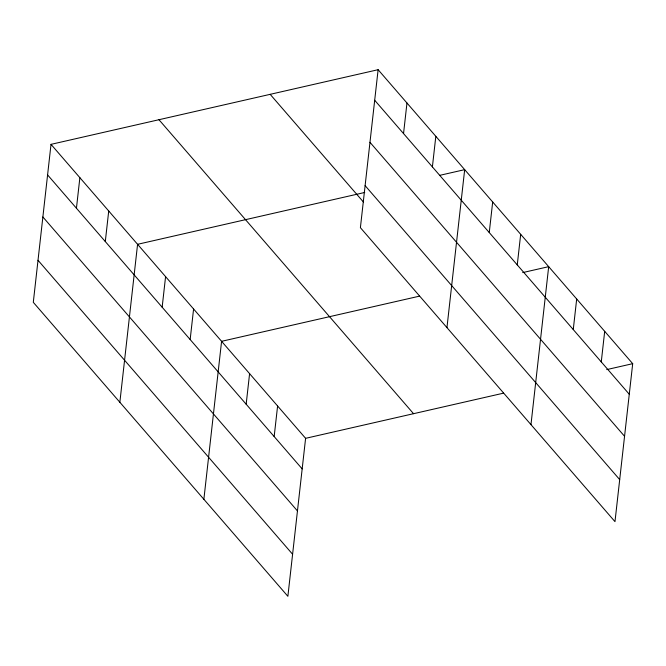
<?xml version="1.0" encoding="UTF-8"?>
<svg xmlns="http://www.w3.org/2000/svg" width="666" height="666" viewBox="0 0 666 666"><rect width="100%" height="100%" fill="white"/><g stroke="black" fill="none" stroke-linecap="round" stroke-linejoin="round"><path stroke-width="1" d="M51.016 144.356L33.3 302.322L287.879 596.303L305.602 438.328L51.016 144.356L378.122 69.697L632.7 363.678L614.984 521.644L360.398 227.672L378.122 69.697M76.44 208.242L79.87 177.672M105.295 241.558L108.724 210.989M119.855 402.272L137.579 244.305L364.727 192.466M162.154 307.209L165.584 276.64M190.16 339.543L193.59 308.982M203.871 499.292L221.587 341.317L419.513 296.145M246.162 404.22L249.592 373.651M274.167 436.563L277.597 405.994M403.538 133.583L406.968 103.014M432.392 166.9L435.822 136.33M446.953 327.622L464.677 169.655L439.685 175.358M489.252 232.559L492.682 201.989M517.257 264.893L520.687 234.324M530.968 424.633L548.684 266.666L522.702 272.594M573.26 329.57L576.689 299.001M601.265 361.904L604.695 331.335M305.602 438.328L503.529 393.156M606.718 369.605L632.7 363.678M374.692 100.266L629.27 394.247M369.971 142.308L624.558 436.288M365.118 185.631L619.696 479.603M270.171 94.339L363.403 201.989M158.966 119.714L413.544 413.694M47.594 174.917L302.173 468.897M42.874 216.966L297.461 510.939M38.012 260.281L292.599 554.254"/></g></svg>
